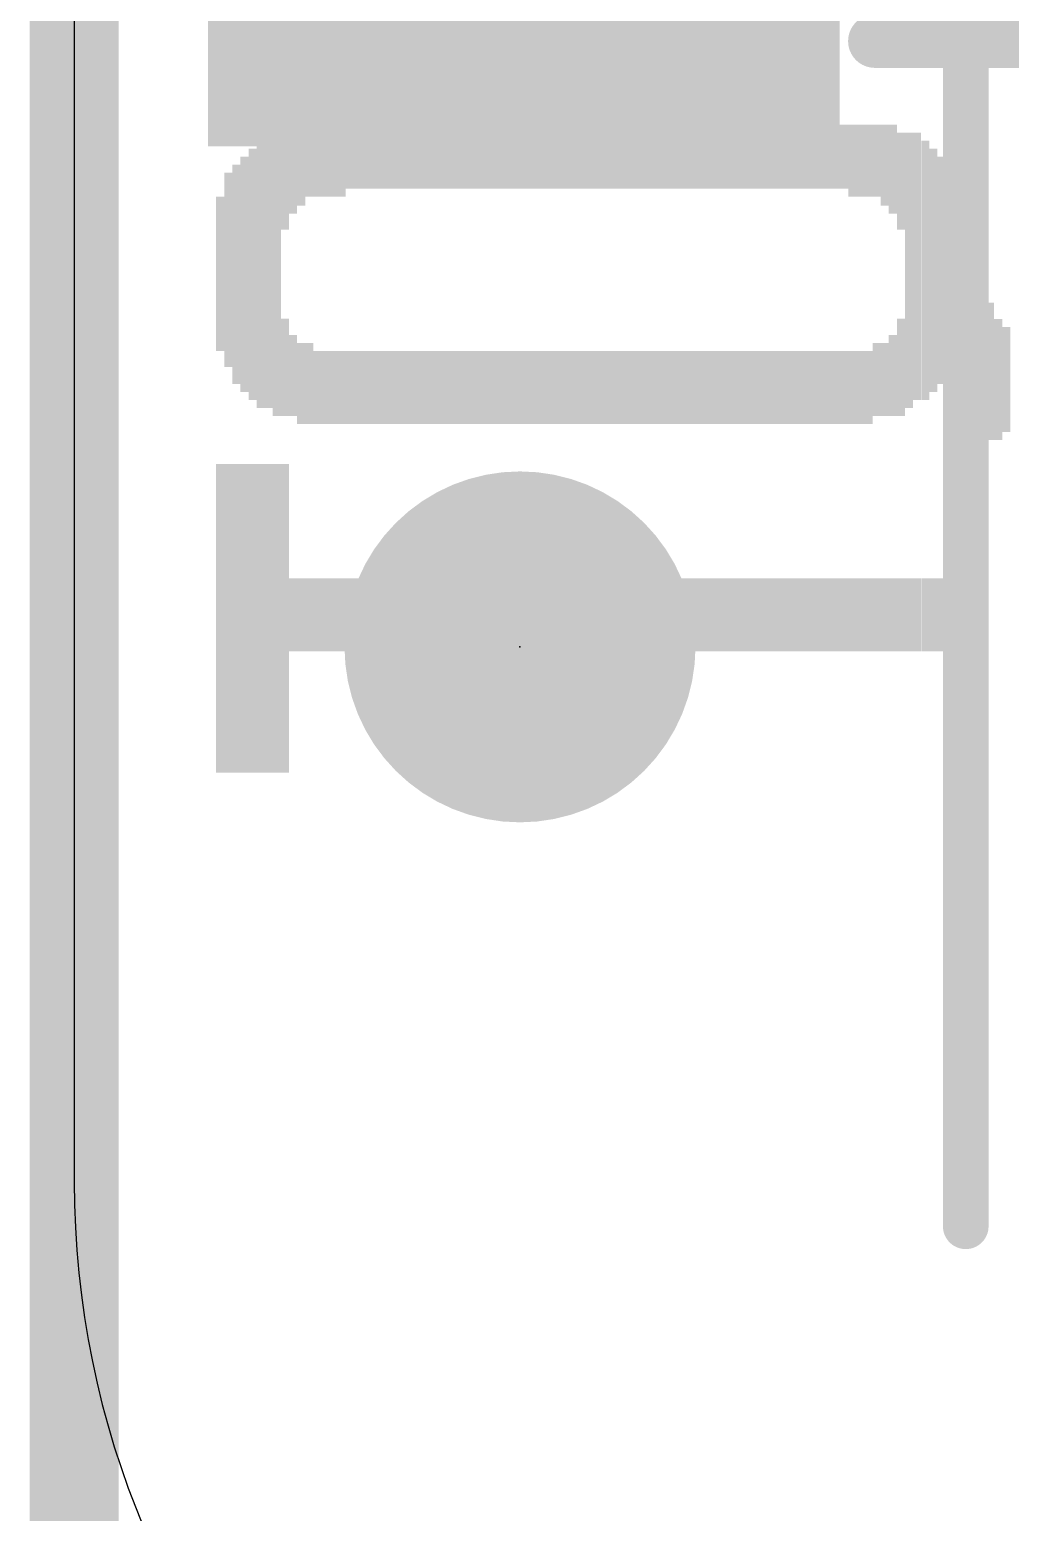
# Model space of a CAD drawing. Extents: x -3.8 to 34.1, y -4.8 to 24.4.
# Drawn here: x -0.127 to 2.667, y 1.598 to 5.823 of the extents above; entities that cross this region are included whole.
import ezdxf

# ---------------------------------------------------------------- set-up
doc = ezdxf.new("R2010")
doc.units = 0
for name, color, linetype in [('1', 12, 'CONTINUOUS'), ('16', 5, 'CONTINUOUS'), ('20', 53, 'CONTINUOUS'), ('21', 40, 'CONTINUOUS'), ('22', 6, 'CONTINUOUS'), ('23', 40, 'CONTINUOUS'), ('47', 253, 'CONTINUOUS')]:
    doc.layers.add(name, color=color, linetype=linetype)

# ---------------------------------------------------------------- blocks, each defined once
blk = doc.blocks.new('RECT')
blk.add_solid([(-0.5, -0.5), (0.5, -0.5), (-0.5, 0.5), (0.5, 0.5)])
blk = doc.blocks.new('PIE')
at = {"const_width": 0.5}
blk.add_lwpolyline([(0, -0.25, 1), (0, 0.25, 1), (0, -0.25)], format="xyb", dxfattribs=at)

msp = doc.modelspace()

# ---------------------------------------------------------------- linework, layer by layer
at = {"layer": '1', "const_width": 0.254}
msp.add_lwpolyline([(0, 0), (0, 17.78)], dxfattribs=at)
at = {"layer": '16', "const_width": 0.254}
msp.add_lwpolyline([(0, 0), (0, 17.78)], dxfattribs=at)
at = {"layer": '20'}
msp.add_line((0, 15.24), (0, 2.54), dxfattribs=at)
msp.add_arc((2.54, 2.54), 2.54, 180, 270, dxfattribs=at)
at = {"layer": '21', "const_width": 0.1524}
msp.add_lwpolyline([(4.881, 5.79), (2.281, 5.79)], dxfattribs=at)
at = {"layer": '21', "const_width": 0.0762}
msp.add_lwpolyline([(2.281, 5.8281, 1), (2.281, 5.7519)], format="xyb", dxfattribs=at)
at = {"layer": '23'}
msp.add_point((1.27, 4.064), dxfattribs=at)
at = {"layer": '47', "const_width": 0.13}
for points in [[(2.54, 2.413), (2.54, 22.016)], [(0, 6.096), (0, -4.744)]]:
    msp.add_lwpolyline(points, dxfattribs=at)
at = {"layer": '47', "const_width": 0.065}
msp.add_lwpolyline([(2.5075, 2.413, 1), (2.5725, 2.413)], format="xyb", dxfattribs=at)

# ---------------------------------------------------------------- block references
at = {"layer": '1', "xscale": 1.8, "yscale": 1.2}
msp.add_blockref('RECT', (1.281, 6.09), dxfattribs=at)
at = {"layer": '1'}
msp.add_blockref('PIE', (1.27, 4.064), dxfattribs=at)
at = {"layer": '22', "rotation": 270}
for p, xscale, yscale in [((0.6234, 5.4254), 0.254, 0.0231), ((0.6466, 5.4369), 0.2311, 0.0231), ((0.6697, 5.4496), 0.2057, 0.0231), ((0.6928, 5.4496), 0.2057, 0.0231), ((0.7159, 5.4496), 0.2057, 0.0231), ((0.739, 5.4496), 0.2057, 0.0231), ((0.762, 5.4496), 0.2057, 0.0229), ((0.785, 5.461), 0.1829, 0.0231), ((0.8081, 5.461), 0.1829, 0.0231), ((0.8312, 5.461), 0.1829, 0.0231), ((0.8543, 5.461), 0.1829, 0.0231), ((0.8774, 5.461), 0.1829, 0.0231), ((0.9006, 5.461), 0.1829, 0.0231), ((0.9237, 5.461), 0.1829, 0.0231), ((0.9468, 5.461), 0.1829, 0.0231), ((0.9699, 5.461), 0.1829, 0.0231), ((0.993, 5.461), 0.1829, 0.0231), ((1.016, 5.461), 0.1829, 0.0229), ((1.039, 5.461), 0.1829, 0.0231), ((1.0621, 5.461), 0.1829, 0.0231), ((1.0852, 5.461), 0.1829, 0.0231), ((1.1083, 5.461), 0.1829, 0.0231), ((1.1314, 5.461), 0.1829, 0.0231), ((1.1546, 5.461), 0.1829, 0.0231), ((1.1777, 5.461), 0.1829, 0.0231), ((1.2008, 5.461), 0.1829, 0.0231), ((1.2239, 5.461), 0.1829, 0.0231), ((1.247, 5.461), 0.1829, 0.0231), ((1.27, 5.461), 0.1829, 0.0229), ((1.293, 5.461), 0.1829, 0.0231), ((1.3161, 5.461), 0.1829, 0.0231), ((1.3392, 5.461), 0.1829, 0.0231), ((1.3623, 5.461), 0.1829, 0.0231), ((1.3854, 5.461), 0.1829, 0.0231), ((1.4086, 5.461), 0.1829, 0.0231), ((1.4317, 5.461), 0.1829, 0.0231), ((1.4548, 5.461), 0.1829, 0.0231), ((1.4779, 5.461), 0.1829, 0.0231), ((1.501, 5.461), 0.1829, 0.0231), ((1.524, 5.461), 0.1829, 0.0229), ((1.547, 5.461), 0.1829, 0.0231), ((1.5701, 5.461), 0.1829, 0.0231), ((1.5932, 5.461), 0.1829, 0.0231), ((1.6163, 5.461), 0.1829, 0.0231), ((1.6394, 5.461), 0.1829, 0.0231), ((1.6626, 5.461), 0.1829, 0.0231), ((1.6857, 5.461), 0.1829, 0.0231), ((1.7088, 5.461), 0.1829, 0.0231), ((1.7319, 5.461), 0.1829, 0.0231), ((1.755, 5.461), 0.1829, 0.0231), ((1.778, 5.461), 0.1829, 0.0229), ((1.801, 5.461), 0.1829, 0.0231), ((1.8241, 5.461), 0.1829, 0.0231), ((1.8472, 5.461), 0.1829, 0.0231), ((1.8703, 5.461), 0.1829, 0.0231), ((1.8934, 5.461), 0.1829, 0.0231), ((1.9166, 5.461), 0.1829, 0.0231), ((1.9397, 5.461), 0.1829, 0.0231), ((1.9628, 5.461), 0.1829, 0.0231), ((1.9859, 5.461), 0.1829, 0.0231), ((2.009, 5.461), 0.1829, 0.0231), ((2.032, 5.461), 0.1829, 0.0229), ((2.055, 5.461), 0.1829, 0.0231), ((2.0781, 5.461), 0.1829, 0.0231), ((2.1012, 5.461), 0.1829, 0.0231), ((2.1243, 5.461), 0.1829, 0.0231), ((2.1474, 5.461), 0.1829, 0.0231), ((2.1706, 5.461), 0.1829, 0.0231), ((2.1937, 5.461), 0.1829, 0.0231), ((2.2168, 5.4496), 0.2057, 0.0231), ((2.2399, 5.4496), 0.2057, 0.0231), ((2.263, 5.4496), 0.2057, 0.0231), ((2.286, 5.4496), 0.2057, 0.0229), ((2.309, 5.4369), 0.2311, 0.0231), ((2.3321, 5.4254), 0.254, 0.0231), ((0.531, 5.1257), 0.762, 0.0231), ((0.5541, 5.1257), 0.762, 0.0231), ((0.5772, 5.1257), 0.8077, 0.0231), ((0.6003, 5.3912), 0.2769, 0.0231), ((2.3552, 5.3912), 0.2769, 0.0231), ((2.3783, 5.1372), 0.7849, 0.0231), ((2.4014, 5.1486), 0.762, 0.0231), ((2.4246, 5.1372), 0.7391, 0.0231), ((0.485, 5.1257), 0.6706, 0.0231), ((0.508, 5.1257), 0.7163, 0.0229), ((2.4477, 5.1372), 0.6934, 0.0231), ((2.4708, 5.1372), 0.6477, 0.0231), ((0.4388, 5.1384), 0.5537, 0.0231), ((0.4619, 5.1257), 0.6248, 0.0231), ((2.4939, 5.1498), 0.5766, 0.0231), ((2.517, 5.1384), 0.5537, 0.0231), ((0.4157, 5.127), 0.4394, 0.0231), ((2.54, 5.08), 0.5334, 0.0229), ((2.563, 4.9987), 0.4623, 0.0231), ((2.5861, 4.8959), 0.3937, 0.0231), ((2.6092, 4.8489), 0.3912, 0.0231), ((0.6003, 4.8603), 0.2769, 0.0231), ((2.3552, 4.8603), 0.2769, 0.0231), ((2.6323, 4.826), 0.3454, 0.0231), ((0.6234, 4.8374), 0.2311, 0.0231), ((2.3321, 4.8374), 0.2311, 0.0231), ((2.6554, 4.826), 0.2997, 0.0231), ((0.6466, 4.8146), 0.2311, 0.0231), ((0.6697, 4.8146), 0.2311, 0.0231), ((0.6928, 4.8031), 0.2083, 0.0231), ((0.7159, 4.8031), 0.2083, 0.0231), ((0.739, 4.8031), 0.2083, 0.0231), ((0.762, 4.8031), 0.2083, 0.0229), ((0.785, 4.8031), 0.2083, 0.0231), ((0.8081, 4.8031), 0.2083, 0.0231), ((0.8312, 4.8031), 0.2083, 0.0231), ((0.8543, 4.8031), 0.2083, 0.0231), ((0.8774, 4.8031), 0.2083, 0.0231), ((0.9006, 4.8031), 0.2083, 0.0231), ((0.9237, 4.8031), 0.2083, 0.0231), ((0.9468, 4.8031), 0.2083, 0.0231), ((0.9699, 4.8031), 0.2083, 0.0231), ((0.993, 4.8031), 0.2083, 0.0231), ((1.016, 4.8031), 0.2083, 0.0229), ((1.039, 4.8031), 0.2083, 0.0231), ((1.0621, 4.8031), 0.2083, 0.0231), ((1.0852, 4.8031), 0.2083, 0.0231), ((1.1083, 4.8031), 0.2083, 0.0231), ((1.1314, 4.8031), 0.2083, 0.0231), ((1.1546, 4.8031), 0.2083, 0.0231), ((1.1777, 4.8031), 0.2083, 0.0231), ((1.2008, 4.8031), 0.2083, 0.0231), ((1.2239, 4.8031), 0.2083, 0.0231), ((1.247, 4.8031), 0.2083, 0.0231), ((1.27, 4.8031), 0.2083, 0.0229), ((1.293, 4.8031), 0.2083, 0.0231), ((1.3161, 4.8031), 0.2083, 0.0231), ((1.3392, 4.8031), 0.2083, 0.0231), ((1.3623, 4.8031), 0.2083, 0.0231), ((1.3854, 4.8031), 0.2083, 0.0231), ((1.4086, 4.8031), 0.2083, 0.0231), ((1.4317, 4.8031), 0.2083, 0.0231), ((1.4548, 4.8031), 0.2083, 0.0231), ((1.4779, 4.8031), 0.2083, 0.0231), ((1.501, 4.8031), 0.2083, 0.0231), ((1.524, 4.8031), 0.2083, 0.0229), ((1.547, 4.8031), 0.2083, 0.0231), ((1.5701, 4.8031), 0.2083, 0.0231), ((1.5932, 4.8031), 0.2083, 0.0231), ((1.6163, 4.8031), 0.2083, 0.0231), ((1.6394, 4.8031), 0.2083, 0.0231), ((1.6626, 4.8031), 0.2083, 0.0231), ((1.6857, 4.8031), 0.2083, 0.0231), ((1.7088, 4.8031), 0.2083, 0.0231), ((1.7319, 4.8031), 0.2083, 0.0231), ((1.755, 4.8031), 0.2083, 0.0231), ((1.778, 4.8031), 0.2083, 0.0229), ((1.801, 4.8031), 0.2083, 0.0231), ((1.8241, 4.8031), 0.2083, 0.0231), ((1.8472, 4.8031), 0.2083, 0.0231), ((1.8703, 4.8031), 0.2083, 0.0231), ((1.8934, 4.8031), 0.2083, 0.0231), ((1.9166, 4.8031), 0.2083, 0.0231), ((1.9397, 4.8031), 0.2083, 0.0231), ((1.9628, 4.8031), 0.2083, 0.0231), ((1.9859, 4.8031), 0.2083, 0.0231), ((2.009, 4.8031), 0.2083, 0.0231), ((2.032, 4.8031), 0.2083, 0.0229), ((2.055, 4.8031), 0.2083, 0.0231), ((2.0781, 4.8031), 0.2083, 0.0231), ((2.1012, 4.8031), 0.2083, 0.0231), ((2.1243, 4.8031), 0.2083, 0.0231), ((2.1474, 4.8031), 0.2083, 0.0231), ((2.1706, 4.8031), 0.2083, 0.0231), ((2.1937, 4.8031), 0.2083, 0.0231), ((2.2168, 4.8031), 0.2083, 0.0231), ((2.2399, 4.8031), 0.2083, 0.0231), ((2.263, 4.8031), 0.2083, 0.0231), ((2.286, 4.826), 0.2083, 0.0229), ((2.309, 4.826), 0.2083, 0.0231), ((0.4157, 4.1453), 0.8788, 0.0231), ((0.4388, 4.1453), 0.8788, 0.0231), ((0.4619, 4.1453), 0.8788, 0.0231), ((0.485, 4.1453), 0.8788, 0.0231), ((0.508, 4.1453), 0.8788, 0.0229), ((0.531, 4.1453), 0.8788, 0.0231), ((0.5541, 4.1453), 0.8788, 0.0231), ((0.5772, 4.1453), 0.8788, 0.0231), ((0.6003, 4.1453), 0.8788, 0.0231), ((0.6234, 4.1554), 0.2083, 0.0231), ((0.6466, 4.1554), 0.2083, 0.0231), ((0.6697, 4.1554), 0.2083, 0.0231), ((0.6928, 4.1554), 0.2083, 0.0231), ((0.7159, 4.1554), 0.2083, 0.0231), ((0.739, 4.1554), 0.2083, 0.0231), ((0.762, 4.1554), 0.2083, 0.0229), ((0.785, 4.1554), 0.2083, 0.0231), ((0.8081, 4.1554), 0.2083, 0.0231), ((0.8312, 4.1554), 0.2083, 0.0231), ((0.8543, 4.1554), 0.2083, 0.0231), ((0.8774, 4.1554), 0.2083, 0.0231), ((0.9006, 4.1554), 0.2083, 0.0231), ((0.9237, 4.1554), 0.2083, 0.0231), ((0.9468, 4.1554), 0.2083, 0.0231), ((0.9699, 4.1554), 0.2083, 0.0231), ((0.993, 4.1554), 0.2083, 0.0231), ((1.016, 4.1554), 0.2083, 0.0229), ((1.039, 4.1554), 0.2083, 0.0231), ((1.0621, 4.1554), 0.2083, 0.0231), ((1.0852, 4.1554), 0.2083, 0.0231), ((1.1083, 4.1554), 0.2083, 0.0231), ((1.1314, 4.1554), 0.2083, 0.0231), ((1.1546, 4.1554), 0.2083, 0.0231), ((1.1777, 4.1554), 0.2083, 0.0231), ((1.2008, 4.1554), 0.2083, 0.0231), ((1.2239, 4.1554), 0.2083, 0.0231), ((1.247, 4.1554), 0.2083, 0.0231), ((1.27, 4.1554), 0.2083, 0.0229), ((1.293, 4.1554), 0.2083, 0.0231), ((1.3161, 4.1554), 0.2083, 0.0231), ((1.3392, 4.1554), 0.2083, 0.0231), ((1.3623, 4.1554), 0.2083, 0.0231), ((1.3854, 4.1554), 0.2083, 0.0231), ((1.4086, 4.1554), 0.2083, 0.0231), ((1.4317, 4.1554), 0.2083, 0.0231), ((1.4548, 4.1554), 0.2083, 0.0231), ((1.4779, 4.1554), 0.2083, 0.0231), ((1.501, 4.1554), 0.2083, 0.0231), ((1.524, 4.1554), 0.2083, 0.0229), ((1.547, 4.1554), 0.2083, 0.0231), ((1.5701, 4.1554), 0.2083, 0.0231), ((1.5932, 4.1554), 0.2083, 0.0231), ((1.6163, 4.1554), 0.2083, 0.0231), ((1.6394, 4.1554), 0.2083, 0.0231), ((1.6626, 4.1554), 0.2083, 0.0231), ((1.6857, 4.1554), 0.2083, 0.0231), ((1.7088, 4.1554), 0.2083, 0.0231), ((1.7319, 4.1554), 0.2083, 0.0231), ((1.755, 4.1554), 0.2083, 0.0231), ((1.778, 4.1554), 0.2083, 0.0229), ((1.801, 4.1554), 0.2083, 0.0231), ((1.8241, 4.1554), 0.2083, 0.0231), ((1.8472, 4.1554), 0.2083, 0.0231), ((1.8703, 4.1554), 0.2083, 0.0231), ((1.8934, 4.1554), 0.2083, 0.0231), ((1.9166, 4.1554), 0.2083, 0.0231), ((1.9397, 4.1554), 0.2083, 0.0231), ((1.9628, 4.1554), 0.2083, 0.0231), ((1.9859, 4.1554), 0.2083, 0.0231), ((2.009, 4.1554), 0.2083, 0.0231), ((2.032, 4.1554), 0.2083, 0.0229), ((2.055, 4.1554), 0.2083, 0.0231), ((2.0781, 4.1554), 0.2083, 0.0231), ((2.1012, 4.1554), 0.2083, 0.0231), ((2.1243, 4.1554), 0.2083, 0.0231), ((2.1474, 4.1554), 0.2083, 0.0231), ((2.1706, 4.1554), 0.2083, 0.0231), ((2.1937, 4.1554), 0.2083, 0.0231), ((2.2168, 4.1554), 0.2083, 0.0231), ((2.2399, 4.1554), 0.2083, 0.0231), ((2.263, 4.1554), 0.2083, 0.0231), ((2.286, 4.1554), 0.2083, 0.0229), ((2.309, 4.1554), 0.2083, 0.0231), ((2.3321, 4.1554), 0.2083, 0.0231), ((2.3552, 4.1554), 0.2083, 0.0231), ((2.3783, 4.1554), 0.2083, 0.0231), ((2.4014, 4.1554), 0.2083, 0.0231), ((2.4246, 4.1554), 0.2083, 0.0231), ((2.4477, 4.1554), 0.2083, 0.0231), ((2.4708, 4.1554), 0.2083, 0.0231), ((2.4939, 4.1554), 0.2083, 0.0231), ((2.517, 4.1554), 0.2083, 0.0231), ((2.54, 4.1554), 0.2083, 0.0229)]:
    msp.add_blockref('RECT', p, dxfattribs=dict(at, xscale=xscale, yscale=yscale))

doc.saveas('drawing.dxf')
